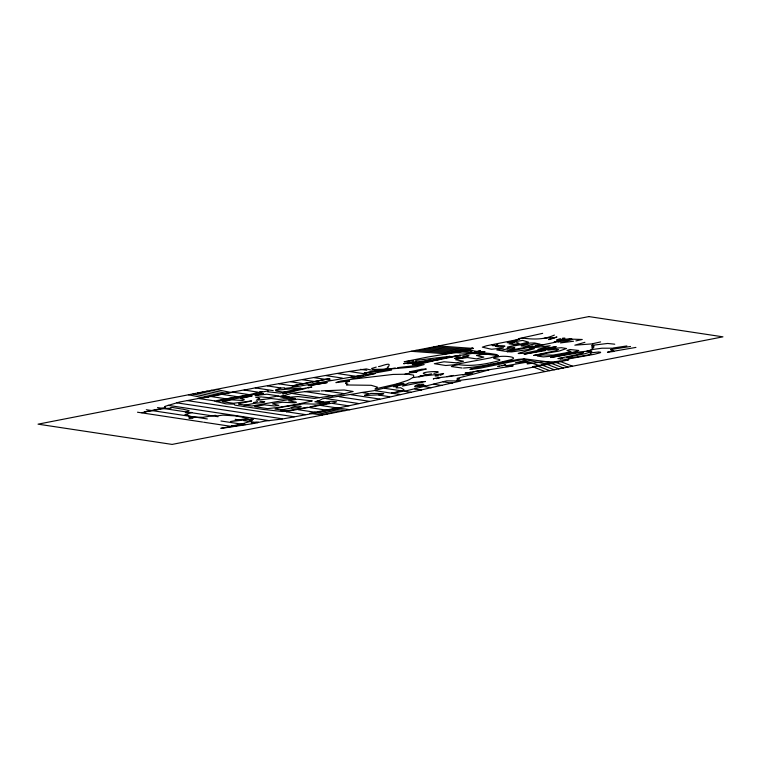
<?xml version="1.0" encoding="UTF-8"?>
<svg xmlns="http://www.w3.org/2000/svg" width="761" height="761" viewBox="0 0 761 761"><rect width="100%" height="100%" fill="white"/><g stroke="black" fill="none" stroke-linecap="round" stroke-linejoin="round"><path stroke-width="1.14" d="M313.589 384.429L313.627 383.801M592.391 345.199L592.781 343.82M383.782 393.77L380.024 394.788L365.594 395.492A4.947 0.495 -9.3 0 1 364.614 395.216L370.826 393.427L383.163 393.58M413.394 377.199L409.057 379.768A85.964 8.542 -9.3 0 0 407.145 380.595L396.852 383.905L375.002 388.976L377.466 387.168L371.159 385.294L346.502 384.971L347.825 384.02L345.542 383.468L345.627 382.754L349.603 380.995A6.564 0.656 -9.3 0 0 346.207 381.299L335.915 382.621L340.719 381.071L352.448 379.187L393.028 374.431L407.82 374.174L413.527 375.116L413.727 376.838M578.779 350.469L569.989 349.499L566.964 350.46L571.016 351.458L565.328 352.942L553.066 355.092L542.679 354.968L537.38 356.053L543.268 356.899L552.629 356.1L571.682 352.628L578.084 350.802M423.477 384.657C408.619 390.345 415.125 383.173 423.858 384.353M477.233 355.796L476.652 355.492L488.581 353.294L496.61 354.569L498.16 355.558L489.989 357.993L453.137 364.88L445.756 365.508L434.331 363.701L443.977 361.789L456.4 362.807L463.497 361.237L455.62 359.753L459.273 358.659L467.454 357.546L476.519 358.888L483.834 357.08L478.127 355.929M466.227 373.832L466.883 373.137M616.857 348.414L617.675 347.577M567.896 360.001L568.876 359.03M420.338 376.134L418.826 376.876L427.026 375.183L420.053 375.915M417.009 371.501L416.077 371.834M524.424 359.116L480.41 368.124C451.292 372.281 490.874 364.976 496.277 363.625L518.193 359.373L524.586 358.831M521.114 345.779C529.989 342.583 533.119 347.292 521.837 345.941M478.127 352.581L484.976 351.534L480.591 352.077M518.165 353.38L534.374 348.681L511.649 351.905L507.035 351.706L542.926 344.619L544.191 344.657L529.104 348.224L550.155 345.76L537.884 349.461L556.234 346.655L524.272 353.209L518.583 353.589M272.39 403.815L278.792 405.375L274.274 405.965L264.495 404.842L254.612 406.612L267.396 408.638C281.96 407.211 299.644 404.072 312.267 400.895L297.351 399.164L288.619 400.866L296.324 402.217L294.887 402.816L282.569 402.274L273.779 403.425M480.495 350.859L474.607 352.162L480.01 350.707M308.176 385.684L327.192 382.583L309.889 385.532M613.309 351.544L614.089 351.192M426.807 361.732L432.999 360.952L420.51 363.967A7.229 0.713 -9.3 0 0 416.657 364.386L412.31 364.586L425.684 362.112M440.048 375.354C452.843 370.331 425.941 377.389 438.631 375.772M518.108 339.396L519.972 338.721M560.419 338.645C547.026 342.716 572.729 337.389 562.55 338.198M472.705 373.118L462.65 374.84L470.916 373.584M614.508 351.097L635.93 347.406M425.551 375.021L431.601 373.87M433.922 373.366C450.816 369.97 411.653 371.996 426.931 374.583M286.431 411.749L287.506 411.435M554.389 335.078C544.258 339.672 534.079 339.501 523.711 338.245M221.261 428.414L251.786 423.829L264.914 421.08L282.255 419.016L308.947 414.193L383.021 398.583L460.69 381.014L446.736 380.852L406.84 390.678L391.458 393.209L403.872 390.26L403.882 389.584L400.762 387.777L396.11 387.92L397.423 386.778L393.37 386.636L399.268 385.513L403.815 383.449L402.988 383.42L373.537 390.745L361.294 392.562A32.247 3.206 -9.3 0 1 355.986 393.589L322.417 398.802L319.297 400.6L314.845 401.808L320.029 402.559L331.454 401.237L336.666 401.779L334.364 402.74L287.04 411.359L282.065 411.473L262.887 409.389L234.959 405.166L234.35 404.557A16.723 1.665 -9.3 0 0 233.779 404.11L226.921 403.939A68.347 6.792 -9.3 0 1 225.151 403.672L214.44 401.047L250.464 394.436L261.194 391.696L262.031 391.601L258.873 392.581L268.252 390.897L267.53 391.763L280.295 393.142L300.833 388.024L275.587 390.212A12.985 1.294 -9.3 0 1 276.319 389.584L281.351 388.034L284.386 387.815L284.652 388.443L289.741 387.844L391.582 370.055L376.8 371.111L364.119 373.033L386.788 369.285L372.034 370.207M551.592 338.835L556.947 336.99L548.719 339.606L550.327 339.254M378.54 366.574C380.7 366.564 391.62 361.637 388.804 366.031A47.163 4.68 -9.3 0 1 388.186 366.631L387.216 367.449L388.234 367.829L388.053 368.381L384.048 369.256L373.404 369.38L371.568 368.495L376.229 367.087M586.674 351.192L592.077 349.775M310.117 382.364L292.157 385.932L329.836 378.559L312.381 381.936M460.224 356.785L454.412 358.479L463.554 357.251L468.985 355.672L462.821 356.253M415.858 361.856L416.762 361.599L403.672 363.682L413.518 362.207M451.929 375.639L446.393 376.752L452.205 376.295L453.328 375.411M405.014 374.155L410.407 372.89M305.798 388.433L282.721 393.894L298.712 389.347L311.877 386.997L308.129 387.91M422.07 361.998L407.601 363.625L430.65 359.934L423.829 361.551M584.924 342.317L574.831 345.18L591.649 343.924L600.619 341.917M494.479 344.771C486.793 346.55 502.117 345.142 496.562 344.524M613.299 351.506L607.449 352.248L613.499 350.612L610.579 349.67L611.226 349.442L630.488 346.474M449.884 352.733L469.214 349.175L466.626 349.841M321.066 390.878L344.162 389.984L353.133 391.487L341.347 394.483L314.274 398.393L298.046 396.548L283.501 397.603L280.124 396.804L292.167 393.199L308.167 391.24L319.582 391.059M543.963 344.581L554.712 342.374M470.555 372.367L465.038 373.194L481.409 370.417L473.247 371.872M232.466 392.267L203.834 397.832L188.452 394.788M468.938 348.719L454.127 351.772L473.047 348.186L471.563 348.224M141.708 412.7L143.553 412.338M216.381 401.646L218.226 401.285M433.038 360.838L436.262 360.21M499.482 350.46L507.311 348.928M529.694 344.98L536.6 343.63M532.748 345.913L505.294 351.278L496.809 349.965L503.592 347.891L491.539 349.28L482.35 347.159L486.507 345.779L519.221 339.282L507.207 342.773L522.683 340.433L528.514 342.155L507.283 347.111L530.027 343.049L534.745 343.002L540.091 344.153L535.487 345.38M244.148 405.366L254.745 403.292M192.866 417.713L194.711 417.351M523.711 361.618L526.013 361.171M280.78 410.103L289.532 408.391M307.568 407.287L287.173 410.769L275.006 409.057L282.236 407.059L303.763 403.768L315.396 404.129L326.735 402.636L329.741 402.959L310.222 406.821M379.815 394.911L378.892 395.092L389.689 396.728M542.669 333.347L518.279 338.731L521.894 338.398M462.935 350.564L450.132 352.781M502.155 365.699L505.589 364.947L497.751 366.46L499.549 366.231M417.247 371.254L426.293 369.037L421.689 369.247L409.608 371.806L414.869 371.587M256.6 422.355L251.358 423.087L258.207 421.994M365.784 374.964L375.411 373.432L359.363 377.504L353.865 378.141L349.889 377.542L363.311 375.335M545.352 350.555L524.12 354.207L552.629 348.462L561.447 347.701L566.545 348.528L559.012 351.087L533.699 355.454L555.568 350.764L558.593 349.546L555.34 349.251L547.863 350.165M517.09 362.464L523.188 361.684L515.463 362.74M575.887 340.909L582.26 339.482L573.375 339.197L560.477 342.916L573.528 341.251M412.804 372.253C406.298 373.565 421.984 371.52 415.135 371.948M257.541 401.637C241.827 404.976 277.014 401.779 259.958 401.323M626.893 345.951L613.109 348.015M395.311 367.972L389.347 369.056L416.286 366.764L424.172 364.557L397.708 367.639M453.518 375.896L462.545 374.555M413.109 377.608L418.464 376.828M400.952 384.866L405.233 384.238M220.776 428.224L244.861 424.343L231.306 426.112L241.751 424.029L250.008 421.451L252.405 420.348L248.952 420.072L253.708 418.883L230.564 421.546L248.305 418.15L234.93 415.867L222.916 415.125L216.885 415.925L215.315 415.335L203.035 417.313L194.854 417.085L189.109 416.2L187.577 414.755L184.923 414.678L191.877 412.481L185.361 412.595L189.109 410.588L183.496 409.304A14.906 1.484 -9.3 0 0 181.85 409.057L171.853 407.373L170.864 407.658L171.111 408.153L164.148 408.571L144.067 412.082L163.377 408.058L165.632 407.145L164.604 406.612L165.651 406.155L179.51 402.046L242.759 390.155A15.486 1.541 -9.3 0 0 247.744 389.347L251.273 388.662A32.552 3.234 -9.3 0 1 256.514 387.615L343.658 372.3L366.345 368.914L371.14 370.074M413.356 360.752L404.12 361.779L428.101 356.966L466.027 350.821L472.162 350.811L469.527 353.075L476.3 352.79L447.858 357.29L446.85 357.318L450.017 356.31L415.696 360.419M557.803 342.241L571.968 338.597L566.412 339.111L553.922 342.146L556.12 342.345M430.669 360.001L433.57 359.649M514.997 342.507L508.947 343.82L513.665 344.514L519.031 343.354L516.633 342.44M425.818 375.706L438.631 374.288M283.834 392.058L285.052 391.925M441.294 377.399L445.575 376.933M401.76 390.735L402.988 390.593M316.823 401.351L318.041 401.209M481.285 370.683L488.762 369.903M614.774 344.2L607.706 343.458L591.744 345.361L594.132 346.103L591.63 347.006L593.846 347.349L591.031 349.689L602.018 348.205L612.329 348.205M443.558 357.984L433.799 359.715L441.922 358.821L436.405 360.086L438.06 359.896L460.272 355.282L444.357 358.098M386.864 369.342L388.852 369.161M423.116 381.642L408.743 382.964L402.474 386.093L425.466 381.508L424.762 381.527M521.656 338.493L523.026 338.388M463.535 368.039C478.736 366.916 493.813 364.062 508.557 360.276C522.836 357.099 502.212 355.225 497.77 356.957C484.319 359.097 508.843 358.593 496.048 361.475C483.777 364.576 471.192 366.412 458.693 364.662A10.863 1.075 -9.3 0 0 453.67 365.613L451.359 366.545L462.155 368.029M281.884 396.224L284.015 396.072M544.239 338.245L553.532 337.57M192.59 417.951L188.795 417.951L193.237 417.694M433.589 379.064C431.002 378.892 444.395 376.486 439.573 377.913A9.161 0.913 -9.3 0 1 436.12 378.636M420.262 386.027L425.58 385.713M277.784 396.405L281.58 396.186M291.434 408.238C311.344 406.735 295.354 404.424 290.236 408.2M348.643 405.68L349.404 405.632M459.121 380.462L477.727 377.951L549.062 364.062A11.738 1.17 -9.3 0 0 553.647 363.073L568.4 359.953L550.222 362.265L543.364 361.732L527.754 363.872L527.059 363.739L529.78 362.388L524.729 362.531L505.589 365.851L513.19 365.803L507.844 366.831A36.09 3.586 -9.3 0 0 503.126 367.477L489.922 369.618L471.611 374.65A59.434 5.907 -9.3 0 1 467.635 375.601L457.057 378.331L459.625 378.826L456.752 380.015L457.913 380.405M566.507 340.49L568.172 340.424M599.183 351.934L592.134 352.676L590.136 353.209L591.088 354.074L588.595 354.892L573.29 357.575L566.641 357.48L584.952 353.722L591.811 351.534L587.977 351.116L577.238 352.172L550.66 357.518L577.038 353.056L583.573 352.59L580.101 353.998L557.937 358.602L562.331 358.155L559.887 358.888L566.298 359.297L594.417 354.265L600.163 352.771L600.657 352.362L600.172 352.039M397.08 383.963L400.419 383.829M560.971 339.492L564.301 339.52M452.5 352.543L483.102 353.96M438.507 345.96L473.494 348.443L446.117 353.789L411.13 351.306M433.941 346.845L468.928 349.337M429.375 347.739L464.362 350.222M424.819 348.633L459.806 351.116L498.16 355.558M420.253 349.518L455.24 352.01M415.687 350.412L450.674 352.895M499.34 347.006C517.128 345.58 485.585 345.009 498.445 346.873M514.274 347.701C501.832 347.377 508.358 350.964 514.921 347.958M524.272 358.821L553.494 362.578M349.87 409.694L337.066 407.972L309.679 413.318L322.493 415.04M332.5 408.857L345.313 410.588M327.934 409.751L340.747 411.482M323.377 410.645L336.181 412.367M318.811 411.53L331.625 413.261M314.245 412.424L327.059 414.155M537.637 350.64L538.836 350.821M491.996 344.704L493.651 344.952M496.495 345.38L498.598 345.703M558.679 355.254L559.735 355.416M538.845 355.13L539.901 355.292M508.234 350.983L508.833 351.078M461.118 357.746L462.764 357.993M504.686 365.28L506.484 365.556M490.512 364.262L491.863 364.462M360.514 369.342L366.802 370.293M443.121 381.822L452.557 383.249M348.861 371.416L366.697 374.108M433.561 384.21L441.96 385.475M337.656 373.546L355.045 376.172M356.7 376.429L360.59 377.009M416.667 385.485L419.511 385.913M424.162 386.617L431.202 387.682M351.82 376.809L352.571 376.914M326.003 375.62L342.345 378.084M414.907 389.052L421.499 390.041M314.198 377.665L330.987 380.196M384.809 388.329L401.304 390.821M404.757 391.344L411.045 392.296M302.545 379.729L319.335 382.269M375.106 390.688L400.743 394.569M290.74 381.775L302.136 383.496M362.702 392.647L368.105 393.466M279.097 383.839L291.986 385.789M293.033 385.951L295.886 386.379M325.413 390.84L344.305 393.694M350.907 394.693L379.844 399.068M298.131 388.957L299.33 389.137M267.444 385.913L280.78 387.929M304.771 391.554L332.804 395.787M339.254 396.757L369.389 401.313M255.335 387.91L273.18 390.602M275.882 391.011L283.225 392.124M291.473 393.37L319.801 397.651M326.098 398.602L358.631 403.52M244.138 390.041L257.627 392.086M283.863 396.053L289.256 396.861M317.898 401.19L323.739 402.074M332.738 403.435L348.177 405.765M232.78 392.162L248.219 394.493M321.085 405.499L337.722 408.02M261.613 396.919L255.62 397.194L259.682 398.498L256.333 400.219L271.173 398.526L278.897 399.42L291.634 398.003L295.344 398.441L251.72 406.013L238.507 404.177A7.81 0.78 -9.3 0 1 239.582 403.511L251.644 400.952L233.408 403.273L222.564 401.741L231.801 399.839L242.711 400.467L244.376 399.706L240.628 398.507L252.157 395.901L222.564 400.79L218.103 400.895L228.833 398.469L260.443 393.399L263.449 393.523L255.04 395.549L266.892 394.198L278.697 395.958L268.738 397.68L262.507 397.052M221.128 394.227L236.424 396.538M309.879 407.639L327.42 410.284M209.475 396.291L224.771 398.602M298.226 409.703L316.367 412.443M198.269 398.431L214.164 400.828M286.279 411.73L305.313 414.602M187.368 400.609L294.26 416.762M176.913 402.864L282.464 418.807M167.962 405.337L269.461 420.671M157.508 407.582L218.074 416.733M235.168 419.321L240.714 420.158M243.568 420.586L257.656 422.716M146.302 409.722L207.325 418.94M220.966 421.004L245.251 424.676M137.503 412.215L202.569 422.051M203.615 422.212L232.257 426.541M467.102 349.689L487.582 353.332M215.829 389.442L231.22 392.486M211.263 390.336L226.654 393.38M206.697 391.221L222.088 394.274M202.141 392.115L217.532 395.159M197.575 393.009L212.966 396.053M193.009 393.894L208.4 396.947M524.006 359.382L546.189 364.005L558.859 368.885M511.392 342.374L512.885 342.754M522.208 359.924L538.893 365.432M572.548 366.212L559.877 361.332L532.5 366.678L545.171 371.558M555.321 362.217L567.991 367.106M550.755 363.111L563.425 367.991M541.632 364.89L554.303 369.779M537.066 365.784L549.737 370.664M588.9 316.586L38.05 424.162L172.1 444.414L722.95 336.838L588.9 316.586"/></g></svg>
